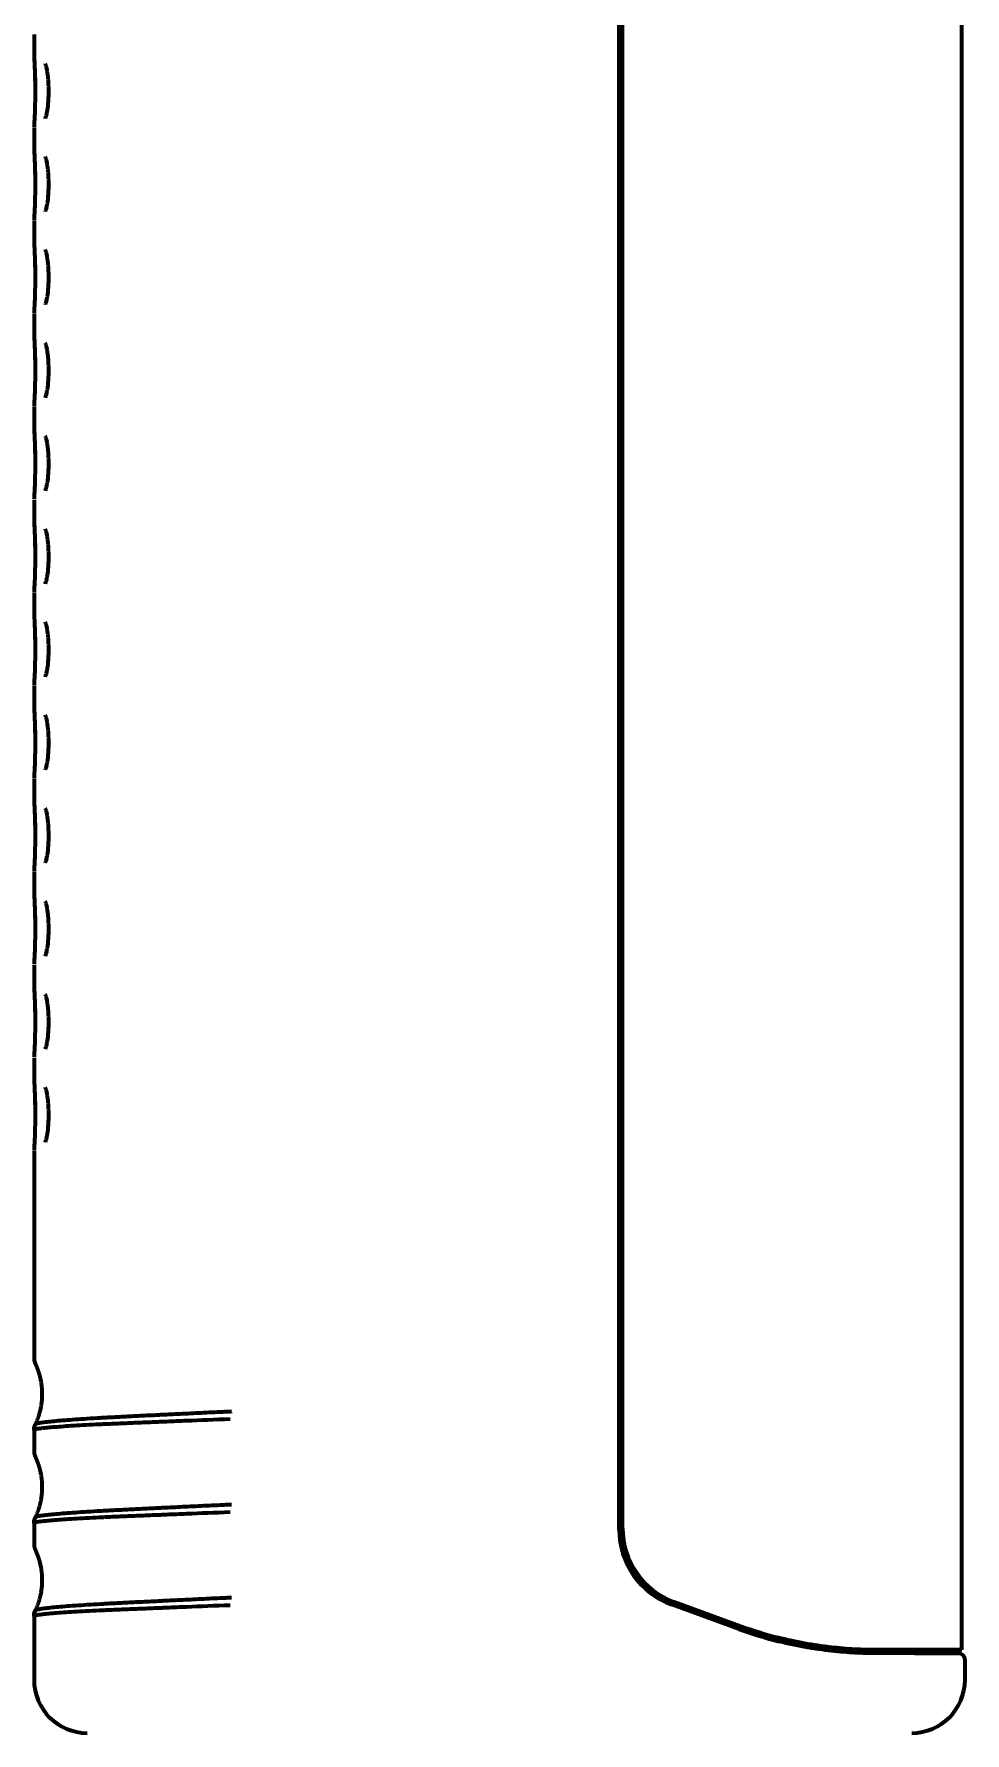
# Model space of a CAD drawing. Header units: inches. Extents: x -2983 to 7024, y 422 to 5529.
# Drawn here: x 5356.7 to 5391.7, y 2959.1 to 3023 of the extents above; entities that cross this region are included whole.
import ezdxf

# ---------------------------------------------------------------- set-up
doc = ezdxf.new("R2010")
doc.units = ezdxf.units.IN

msp = doc.modelspace()

# ---------------------------------------------------------------- linework, layer by layer
at = {"linetype": 'Continuous', "lineweight": 70}
for p, q in [((5378.735, 2966.79), (5378.735, 3141.468)), ((5378.781, 2966.852), (5378.781, 3141.407)), ((5378.86, 2966.852), (5378.86, 3141.407)), ((5391.61, 2962.267), (5391.61, 3025.892)), ((5356.735, 3023.027), (5356.735, 3022.257)), ((5356.737, 3019.575), (5356.735, 3019.555)), ((5356.735, 3019.527), (5356.735, 3018.757)), ((5356.737, 3016.075), (5356.735, 3016.055)), ((5356.735, 3016.027), (5356.735, 3015.257)), ((5356.737, 3012.575), (5356.735, 3012.555)), ((5356.735, 3012.527), (5356.735, 3011.757)), ((5356.737, 3009.075), (5356.735, 3009.055)), ((5356.735, 3009.027), (5356.735, 3008.257)), ((5356.737, 3005.575), (5356.735, 3005.555)), ((5356.735, 3005.527), (5356.735, 3004.757)), ((5356.737, 3002.075), (5356.735, 3002.055)), ((5356.735, 3002.027), (5356.735, 3001.257)), ((5356.736, 3001.225), (5356.746, 3001.053)), ((5356.753, 3000.908), (5356.758, 3000.777)), ((5356.737, 2998.575), (5356.735, 2998.555)), ((5356.735, 2998.527), (5356.735, 2997.757)), ((5356.737, 2995.075), (5356.735, 2995.055)), ((5356.735, 2995.027), (5356.735, 2994.257)), ((5356.737, 2991.575), (5356.735, 2991.555)), ((5356.735, 2991.527), (5356.735, 2990.757)), ((5356.737, 2988.075), (5356.735, 2988.055)), ((5356.735, 2988.027), (5356.735, 2987.257)), ((5356.737, 2984.575), (5356.735, 2984.555)), ((5356.735, 2984.527), (5356.735, 2983.757)), ((5356.736, 2983.725), (5356.746, 2983.553)), ((5356.753, 2983.408), (5356.758, 2983.277)), ((5356.737, 2981.075), (5356.735, 2981.055)), ((5356.735, 2981.027), (5356.735, 2973.248)), ((5356.735, 2970.536), (5356.735, 2969.748)), ((5356.735, 2967.036), (5356.735, 2966.248)), ((5383.249, 2963.047), (5380.709, 2963.971)), ((5380.726, 2964.07), (5383.214, 2963.164)), ((5380.804, 2964.07), (5383.292, 2963.164)), ((5356.735, 2963.536), (5356.735, 2961.142)), ((5388.38, 2962.267), (5387.675, 2962.267)), ((5389.956, 2962.267), (5388.38, 2962.267)), ((5389.834, 2962.142), (5388.38, 2962.142)), ((5389.834, 2962.142), (5391.485, 2962.142)), ((5391.61, 2962.267), (5389.956, 2962.267)), ((5391.735, 2961.142), (5391.735, 2961.892))]:
    msp.add_line(p, q, dxfattribs=at)
for centre, radius, start, end in [((5357.235, 2973.248), 0.5, 180.00062, 191.49609), ((5357.235, 2973.248), 0.5, 191.49609, 204.71261), ((5357.235, 2970.536), 0.5, 155.27804, 168.50231), ((5357.235, 2970.536), 0.5, 168.50231, 180.00768), ((5357.235, 2969.748), 0.5, 180.00062, 191.49609), ((5357.235, 2969.748), 0.5, 191.49609, 204.71261), ((5357.235, 2967.036), 0.5, 168.50231, 180.00768), ((5357.235, 2967.036), 0.5, 155.27804, 168.50231), ((5381.735, 2966.79), 3, 180, 250), ((5357.235, 2966.248), 0.5, 180.00048, 191.49446), ((5357.235, 2966.248), 0.5, 191.49446, 204.7125), ((5357.235, 2963.536), 0.5, 155.27803, 168.50217), ((5357.235, 2963.536), 0.5, 168.50217, 180.00765), ((5390.735, 2962.392), 0.25, 210.00094, 270), ((5391.485, 2961.892), 0.25, 0, 90), ((5358.735, 2961.142), 2, 180, 270), ((5389.735, 2961.142), 2, 270, 0)]:
    msp.add_arc(centre, radius, start, end, dxfattribs=at)
for centre, major_axis, ratio, start_param, end_param in [((5381.732, 2966.852), (0, -2.96), 0.996917, 4.712389, 5.935111), ((5381.81, 2966.852), (0, -2.96), 0.996917, 4.712389, 5.935111), ((5388.302, 2977.232), (0, 14.965), 0.996917, 2.793557, 2.892332), ((5388.38, 2977.232), (0, 14.965), 0.996917, 2.793557, 2.892332), ((5388.38, 2977.142), (-15, 0), 1, 1.22173, 1.326437)]:
    msp.add_ellipse(centre, major_axis=major_axis, ratio=ratio, start_param=start_param, end_param=end_param, dxfattribs=at)
for points, knots in [([(5356.735, 3022.257), (5356.735, 3022.253), (5356.735, 3022.245), (5356.735, 3022.235), (5356.735, 3022.229), (5356.735, 3022.228), (5356.736, 3022.227), (5356.736, 3022.226), (5356.736, 3022.225), (5356.736, 3022.221), (5356.739, 3022.17), (5356.752, 3021.953), (5356.768, 3021.567), (5356.774, 3021.256), (5356.776, 3021.074)], [0, 0, 0, 0, 0.005452, 0.013653, 0.014988, 0.015852, 0.016811, 0.018403, 0.022098, 0.036367, 0.226719, 0.47113, 0.720379, 1, 1, 1, 1]), ([(5356.736, 3022.225), (5356.736, 3022.224), (5356.736, 3022.224), (5356.737, 3022.21), (5356.742, 3022.108), (5356.753, 3021.939), (5356.758, 3021.795), (5356.758, 3021.777)], [0, 0, 0, 0, 0.009366, 0.125992, 0.509133, 0.941775, 1, 1, 1, 1]), ([(5357.155, 3021.919), (5357.157, 3021.916), (5357.163, 3021.899), (5357.189, 3021.814), (5357.215, 3021.705), (5357.226, 3021.611), (5357.229, 3021.59)], [0, 0, 0, 0, 0.178169, 0.4765, 0.887764, 1, 1, 1, 1]), ([(5356.758, 3021.777), (5356.763, 3021.67), (5356.772, 3021.417), (5356.777, 3021.109), (5356.777, 3020.941), (5356.777, 3020.941)], [0, 0, 0, 0, 0.452436, 0.999957, 1, 1, 1, 1]), ([(5356.776, 3021.074), (5356.778, 3020.885), (5356.776, 3020.533), (5356.762, 3020.057), (5356.745, 3019.715), (5356.739, 3019.605), (5356.737, 3019.575)], [0, 0, 0, 0, 0.268394, 0.530216, 0.758686, 1, 1, 1, 1]), ([(5357.276, 3021.01), (5357.277, 3020.994), (5357.285, 3020.833), (5357.27, 3020.532), (5357.241, 3020.239), (5357.22, 3020.133), (5357.216, 3020.115)], [0, 0, 0, 0, 0.051676, 0.507762, 0.911768, 1, 1, 1, 1]), ([(5357.216, 3020.115), (5357.205, 3020.052), (5357.187, 3019.957), (5357.16, 3019.878), (5357.157, 3019.87), (5357.157, 3019.869)], [0, 0, 0, 0, 0.446092, 0.85264, 1, 1, 1, 1]), ([(5356.735, 3018.757), (5356.735, 3018.753), (5356.735, 3018.745), (5356.735, 3018.735), (5356.735, 3018.729), (5356.735, 3018.728), (5356.736, 3018.727), (5356.736, 3018.726), (5356.736, 3018.725), (5356.736, 3018.721), (5356.739, 3018.67), (5356.752, 3018.453), (5356.768, 3018.067), (5356.774, 3017.756), (5356.776, 3017.574)], [0, 0, 0, 0, 0.005452, 0.013653, 0.014988, 0.015852, 0.016811, 0.018403, 0.022098, 0.036366, 0.226711, 0.471122, 0.72037, 1, 1, 1, 1]), ([(5356.736, 3018.725), (5356.736, 3018.724), (5356.736, 3018.724), (5356.737, 3018.71), (5356.742, 3018.608), (5356.753, 3018.439), (5356.758, 3018.295), (5356.758, 3018.277)], [0, 0, 0, 0, 0.009366, 0.125992, 0.509133, 0.941775, 1, 1, 1, 1]), ([(5356.758, 3018.277), (5356.763, 3018.17), (5356.772, 3017.917), (5356.777, 3017.609), (5356.777, 3017.441), (5356.777, 3017.441)], [0, 0, 0, 0, 0.452436, 0.999957, 1, 1, 1, 1]), ([(5357.155, 3018.419), (5357.157, 3018.416), (5357.163, 3018.399), (5357.189, 3018.314), (5357.215, 3018.205), (5357.226, 3018.111), (5357.229, 3018.09)], [0, 0, 0, 0, 0.178169, 0.4765, 0.887764, 1, 1, 1, 1]), ([(5356.776, 3017.574), (5356.778, 3017.385), (5356.776, 3017.033), (5356.762, 3016.557), (5356.745, 3016.215), (5356.739, 3016.105), (5356.737, 3016.075)], [0, 0, 0, 0, 0.268394, 0.530216, 0.758686, 1, 1, 1, 1]), ([(5357.276, 3017.51), (5357.277, 3017.494), (5357.285, 3017.333), (5357.27, 3017.032), (5357.241, 3016.739), (5357.22, 3016.633), (5357.216, 3016.615)], [0, 0, 0, 0, 0.051676, 0.507762, 0.911768, 1, 1, 1, 1]), ([(5357.216, 3016.615), (5357.205, 3016.552), (5357.187, 3016.457), (5357.16, 3016.378), (5357.157, 3016.37), (5357.157, 3016.369)], [0, 0, 0, 0, 0.446092, 0.85264, 1, 1, 1, 1]), ([(5356.735, 3015.257), (5356.735, 3015.253), (5356.735, 3015.245), (5356.735, 3015.235), (5356.735, 3015.229), (5356.735, 3015.228), (5356.736, 3015.227), (5356.736, 3015.226), (5356.736, 3015.225), (5356.736, 3015.221), (5356.739, 3015.17), (5356.752, 3014.953), (5356.768, 3014.567), (5356.774, 3014.256), (5356.776, 3014.074)], [0, 0, 0, 0, 0.005451, 0.013653, 0.014988, 0.015852, 0.016811, 0.018403, 0.022098, 0.036368, 0.226762, 0.47117, 0.720421, 1, 1, 1, 1]), ([(5356.736, 3015.225), (5356.736, 3015.224), (5356.736, 3015.224), (5356.737, 3015.21), (5356.742, 3015.108), (5356.753, 3014.939), (5356.758, 3014.795), (5356.758, 3014.777)], [0, 0, 0, 0, 0.009366, 0.125992, 0.509132, 0.941774, 1, 1, 1, 1]), ([(5357.155, 3014.919), (5357.157, 3014.916), (5357.163, 3014.899), (5357.189, 3014.814), (5357.215, 3014.705), (5357.226, 3014.611), (5357.229, 3014.59)], [0, 0, 0, 0, 0.178169, 0.4765, 0.887764, 1, 1, 1, 1]), ([(5356.758, 3014.777), (5356.763, 3014.67), (5356.772, 3014.417), (5356.777, 3014.109), (5356.777, 3013.941), (5356.777, 3013.941)], [0, 0, 0, 0, 0.452435, 0.999956, 1, 1, 1, 1]), ([(5356.776, 3014.074), (5356.778, 3013.885), (5356.776, 3013.533), (5356.762, 3013.057), (5356.745, 3012.715), (5356.739, 3012.605), (5356.737, 3012.575)], [0, 0, 0, 0, 0.268394, 0.530216, 0.758686, 1, 1, 1, 1]), ([(5357.276, 3014.01), (5357.277, 3013.994), (5357.285, 3013.833), (5357.27, 3013.532), (5357.241, 3013.239), (5357.22, 3013.133), (5357.216, 3013.115)], [0, 0, 0, 0, 0.051676, 0.507762, 0.911768, 1, 1, 1, 1]), ([(5357.216, 3013.115), (5357.205, 3013.052), (5357.187, 3012.957), (5357.16, 3012.878), (5357.157, 3012.87), (5357.157, 3012.869)], [0, 0, 0, 0, 0.446092, 0.85264, 1, 1, 1, 1]), ([(5356.735, 3011.757), (5356.735, 3011.753), (5356.735, 3011.745), (5356.735, 3011.735), (5356.735, 3011.729), (5356.735, 3011.728), (5356.736, 3011.727), (5356.736, 3011.726), (5356.736, 3011.725), (5356.736, 3011.721), (5356.739, 3011.67), (5356.752, 3011.453), (5356.768, 3011.067), (5356.774, 3010.756), (5356.776, 3010.574)], [0, 0, 0, 0, 0.005451, 0.013653, 0.014988, 0.015852, 0.016811, 0.018403, 0.022098, 0.036367, 0.226738, 0.471148, 0.720397, 1, 1, 1, 1]), ([(5356.736, 3011.725), (5356.736, 3011.724), (5356.736, 3011.724), (5356.737, 3011.71), (5356.742, 3011.608), (5356.753, 3011.439), (5356.758, 3011.295), (5356.758, 3011.277)], [0, 0, 0, 0, 0.009366, 0.125991, 0.50913, 0.94177, 1, 1, 1, 1]), ([(5356.758, 3011.277), (5356.763, 3011.17), (5356.772, 3010.917), (5356.777, 3010.609), (5356.777, 3010.441), (5356.777, 3010.441)], [0, 0, 0, 0, 0.452431, 0.999953, 1, 1, 1, 1]), ([(5357.155, 3011.419), (5357.157, 3011.416), (5357.163, 3011.399), (5357.189, 3011.314), (5357.215, 3011.205), (5357.226, 3011.111), (5357.229, 3011.09)], [0, 0, 0, 0, 0.178169, 0.4765, 0.887764, 1, 1, 1, 1]), ([(5356.776, 3010.574), (5356.778, 3010.385), (5356.776, 3010.033), (5356.762, 3009.557), (5356.745, 3009.215), (5356.739, 3009.105), (5356.737, 3009.075)], [0, 0, 0, 0, 0.268394, 0.530216, 0.758686, 1, 1, 1, 1]), ([(5357.276, 3010.51), (5357.277, 3010.494), (5357.285, 3010.333), (5357.27, 3010.032), (5357.241, 3009.739), (5357.22, 3009.633), (5357.216, 3009.615)], [0, 0, 0, 0, 0.051676, 0.507762, 0.911768, 1, 1, 1, 1]), ([(5357.216, 3009.615), (5357.205, 3009.552), (5357.187, 3009.457), (5357.16, 3009.378), (5357.157, 3009.37), (5357.157, 3009.369)], [0, 0, 0, 0, 0.446092, 0.85264, 1, 1, 1, 1]), ([(5356.735, 3008.257), (5356.735, 3008.253), (5356.735, 3008.245), (5356.735, 3008.235), (5356.735, 3008.229), (5356.735, 3008.228), (5356.736, 3008.227), (5356.736, 3008.226), (5356.736, 3008.225), (5356.736, 3008.221), (5356.739, 3008.17), (5356.752, 3007.953), (5356.768, 3007.567), (5356.774, 3007.256), (5356.776, 3007.074)], [0, 0, 0, 0, 0.005452, 0.013653, 0.014988, 0.015852, 0.016811, 0.018403, 0.022098, 0.036367, 0.226726, 0.471136, 0.720386, 1, 1, 1, 1]), ([(5356.736, 3008.225), (5356.736, 3008.224), (5356.736, 3008.224), (5356.737, 3008.21), (5356.742, 3008.108), (5356.753, 3007.939), (5356.758, 3007.795), (5356.758, 3007.777)], [0, 0, 0, 0, 0.009366, 0.125992, 0.509132, 0.941773, 1, 1, 1, 1]), ([(5357.155, 3007.919), (5357.157, 3007.916), (5357.163, 3007.899), (5357.189, 3007.814), (5357.215, 3007.705), (5357.226, 3007.611), (5357.229, 3007.59)], [0, 0, 0, 0, 0.178169, 0.4765, 0.887764, 1, 1, 1, 1]), ([(5356.758, 3007.777), (5356.763, 3007.67), (5356.772, 3007.417), (5356.777, 3007.109), (5356.777, 3006.941), (5356.777, 3006.941)], [0, 0, 0, 0, 0.452434, 0.999955, 1, 1, 1, 1]), ([(5356.776, 3007.074), (5356.778, 3006.885), (5356.776, 3006.533), (5356.762, 3006.057), (5356.745, 3005.715), (5356.739, 3005.605), (5356.737, 3005.575)], [0, 0, 0, 0, 0.268394, 0.530216, 0.758686, 1, 1, 1, 1]), ([(5357.276, 3007.01), (5357.277, 3006.994), (5357.285, 3006.833), (5357.27, 3006.532), (5357.241, 3006.239), (5357.22, 3006.133), (5357.216, 3006.115)], [0, 0, 0, 0, 0.051676, 0.507762, 0.911768, 1, 1, 1, 1]), ([(5357.216, 3006.115), (5357.205, 3006.052), (5357.187, 3005.957), (5357.16, 3005.878), (5357.157, 3005.87), (5357.157, 3005.869)], [0, 0, 0, 0, 0.446092, 0.85264, 1, 1, 1, 1]), ([(5356.735, 3004.757), (5356.735, 3004.753), (5356.735, 3004.745), (5356.735, 3004.735), (5356.735, 3004.729), (5356.735, 3004.728), (5356.736, 3004.727), (5356.736, 3004.726), (5356.736, 3004.725), (5356.736, 3004.721), (5356.739, 3004.67), (5356.752, 3004.453), (5356.768, 3004.067), (5356.774, 3003.756), (5356.776, 3003.574)], [0, 0, 0, 0, 0.005453, 0.013653, 0.014988, 0.015852, 0.016811, 0.018403, 0.022097, 0.036366, 0.226687, 0.471099, 0.720346, 1, 1, 1, 1]), ([(5356.736, 3004.725), (5356.736, 3004.724), (5356.736, 3004.724), (5356.737, 3004.71), (5356.742, 3004.608), (5356.753, 3004.439), (5356.758, 3004.295), (5356.758, 3004.277)], [0, 0, 0, 0, 0.009366, 0.125992, 0.509133, 0.941774, 1, 1, 1, 1]), ([(5356.758, 3004.277), (5356.763, 3004.17), (5356.772, 3003.917), (5356.777, 3003.609), (5356.777, 3003.441), (5356.777, 3003.441)], [0, 0, 0, 0, 0.452435, 0.999956, 1, 1, 1, 1]), ([(5357.155, 3004.419), (5357.157, 3004.416), (5357.163, 3004.399), (5357.189, 3004.314), (5357.215, 3004.205), (5357.226, 3004.111), (5357.229, 3004.09)], [0, 0, 0, 0, 0.178169, 0.4765, 0.887764, 1, 1, 1, 1]), ([(5356.776, 3003.574), (5356.778, 3003.385), (5356.776, 3003.033), (5356.762, 3002.557), (5356.745, 3002.215), (5356.739, 3002.105), (5356.737, 3002.075)], [0, 0, 0, 0, 0.268394, 0.530216, 0.758686, 1, 1, 1, 1]), ([(5357.276, 3003.51), (5357.277, 3003.494), (5357.285, 3003.333), (5357.27, 3003.032), (5357.241, 3002.739), (5357.22, 3002.633), (5357.216, 3002.615)], [0, 0, 0, 0, 0.051676, 0.507762, 0.911768, 1, 1, 1, 1]), ([(5357.216, 3002.615), (5357.205, 3002.552), (5357.187, 3002.457), (5357.16, 3002.378), (5357.157, 3002.37), (5357.157, 3002.369)], [0, 0, 0, 0, 0.446092, 0.85264, 1, 1, 1, 1]), ([(5356.735, 3001.257), (5356.735, 3001.253), (5356.735, 3001.245), (5356.735, 3001.235), (5356.735, 3001.229), (5356.735, 3001.228), (5356.736, 3001.227), (5356.736, 3001.226), (5356.736, 3001.225), (5356.736, 3001.221), (5356.739, 3001.17), (5356.752, 3000.953), (5356.768, 3000.567), (5356.774, 3000.256), (5356.776, 3000.074)], [0, 0, 0, 0, 0.005452, 0.013653, 0.014988, 0.015852, 0.016811, 0.018403, 0.022098, 0.036366, 0.226707, 0.471118, 0.720366, 1, 1, 1, 1]), ([(5357.155, 3000.919), (5357.157, 3000.916), (5357.163, 3000.899), (5357.189, 3000.814), (5357.215, 3000.705), (5357.226, 3000.611), (5357.229, 3000.59)], [0, 0, 0, 0, 0.178169, 0.4765, 0.887764, 1, 1, 1, 1]), ([(5356.758, 3000.777), (5356.763, 3000.67), (5356.772, 3000.417), (5356.777, 3000.109), (5356.777, 2999.941), (5356.777, 2999.941)], [0, 0, 0, 0, 0.452438, 0.999958, 1, 1, 1, 1]), ([(5356.776, 3000.074), (5356.778, 2999.885), (5356.776, 2999.533), (5356.762, 2999.057), (5356.745, 2998.715), (5356.739, 2998.605), (5356.737, 2998.575)], [0, 0, 0, 0, 0.268394, 0.530216, 0.758686, 1, 1, 1, 1]), ([(5357.276, 3000.01), (5357.277, 2999.994), (5357.285, 2999.833), (5357.27, 2999.532), (5357.241, 2999.239), (5357.22, 2999.133), (5357.216, 2999.115)], [0, 0, 0, 0, 0.051676, 0.507762, 0.911768, 1, 1, 1, 1]), ([(5357.216, 2999.115), (5357.205, 2999.052), (5357.187, 2998.957), (5357.16, 2998.878), (5357.157, 2998.87), (5357.157, 2998.869)], [0, 0, 0, 0, 0.446092, 0.85264, 1, 1, 1, 1]), ([(5356.735, 2997.757), (5356.735, 2997.753), (5356.735, 2997.745), (5356.735, 2997.735), (5356.735, 2997.729), (5356.735, 2997.728), (5356.736, 2997.727), (5356.736, 2997.726), (5356.736, 2997.725), (5356.736, 2997.721), (5356.739, 2997.67), (5356.752, 2997.453), (5356.768, 2997.067), (5356.774, 2996.756), (5356.776, 2996.574)], [0, 0, 0, 0, 0.005452, 0.013653, 0.014988, 0.015852, 0.016811, 0.018403, 0.022098, 0.036367, 0.22672, 0.47113, 0.720379, 1, 1, 1, 1]), ([(5356.736, 2997.725), (5356.736, 2997.724), (5356.736, 2997.724), (5356.737, 2997.71), (5356.742, 2997.608), (5356.753, 2997.439), (5356.758, 2997.295), (5356.758, 2997.277)], [0, 0, 0, 0, 0.009366, 0.125992, 0.509133, 0.941774, 1, 1, 1, 1]), ([(5356.758, 2997.277), (5356.763, 2997.17), (5356.772, 2996.917), (5356.777, 2996.609), (5356.777, 2996.441), (5356.777, 2996.441)], [0, 0, 0, 0, 0.452436, 0.999956, 1, 1, 1, 1]), ([(5357.155, 2997.419), (5357.157, 2997.416), (5357.163, 2997.399), (5357.189, 2997.314), (5357.215, 2997.205), (5357.226, 2997.111), (5357.229, 2997.09)], [0, 0, 0, 0, 0.178169, 0.4765, 0.887764, 1, 1, 1, 1]), ([(5356.776, 2996.574), (5356.778, 2996.385), (5356.776, 2996.033), (5356.762, 2995.557), (5356.745, 2995.215), (5356.739, 2995.105), (5356.737, 2995.075)], [0, 0, 0, 0, 0.268394, 0.530216, 0.758686, 1, 1, 1, 1]), ([(5357.276, 2996.51), (5357.277, 2996.494), (5357.285, 2996.333), (5357.27, 2996.032), (5357.241, 2995.739), (5357.22, 2995.633), (5357.216, 2995.615)], [0, 0, 0, 0, 0.051676, 0.507762, 0.911768, 1, 1, 1, 1]), ([(5357.216, 2995.615), (5357.205, 2995.552), (5357.187, 2995.457), (5357.16, 2995.378), (5357.157, 2995.37), (5357.157, 2995.369)], [0, 0, 0, 0, 0.446092, 0.85264, 1, 1, 1, 1]), ([(5356.735, 2994.257), (5356.735, 2994.253), (5356.735, 2994.245), (5356.735, 2994.235), (5356.735, 2994.229), (5356.735, 2994.228), (5356.736, 2994.227), (5356.736, 2994.226), (5356.736, 2994.225), (5356.736, 2994.221), (5356.739, 2994.17), (5356.752, 2993.953), (5356.768, 2993.567), (5356.774, 2993.256), (5356.776, 2993.074)], [0, 0, 0, 0, 0.005451, 0.013653, 0.014988, 0.015852, 0.016811, 0.018403, 0.022098, 0.036368, 0.226762, 0.471171, 0.720422, 1, 1, 1, 1]), ([(5356.736, 2994.225), (5356.736, 2994.224), (5356.736, 2994.224), (5356.737, 2994.21), (5356.742, 2994.108), (5356.753, 2993.939), (5356.758, 2993.795), (5356.758, 2993.777)], [0, 0, 0, 0, 0.009366, 0.125992, 0.509132, 0.941773, 1, 1, 1, 1]), ([(5356.758, 2993.777), (5356.763, 2993.67), (5356.772, 2993.417), (5356.777, 2993.109), (5356.777, 2992.941), (5356.777, 2992.941)], [0, 0, 0, 0, 0.452434, 0.999955, 1, 1, 1, 1]), ([(5357.155, 2993.919), (5357.157, 2993.916), (5357.163, 2993.899), (5357.189, 2993.814), (5357.215, 2993.705), (5357.226, 2993.611), (5357.229, 2993.59)], [0, 0, 0, 0, 0.178169, 0.4765, 0.887764, 1, 1, 1, 1]), ([(5356.776, 2993.074), (5356.778, 2992.885), (5356.776, 2992.533), (5356.762, 2992.057), (5356.745, 2991.715), (5356.739, 2991.605), (5356.737, 2991.575)], [0, 0, 0, 0, 0.268394, 0.530216, 0.758686, 1, 1, 1, 1]), ([(5357.276, 2993.01), (5357.277, 2992.994), (5357.285, 2992.833), (5357.27, 2992.532), (5357.241, 2992.239), (5357.22, 2992.133), (5357.216, 2992.115)], [0, 0, 0, 0, 0.051676, 0.507762, 0.911768, 1, 1, 1, 1]), ([(5357.216, 2992.115), (5357.205, 2992.052), (5357.187, 2991.957), (5357.16, 2991.878), (5357.157, 2991.87), (5357.157, 2991.869)], [0, 0, 0, 0, 0.446092, 0.85264, 1, 1, 1, 1]), ([(5356.735, 2990.757), (5356.735, 2990.753), (5356.735, 2990.745), (5356.735, 2990.735), (5356.735, 2990.729), (5356.735, 2990.728), (5356.736, 2990.727), (5356.736, 2990.726), (5356.736, 2990.725), (5356.736, 2990.721), (5356.739, 2990.67), (5356.752, 2990.453), (5356.768, 2990.067), (5356.774, 2989.756), (5356.776, 2989.574)], [0, 0, 0, 0, 0.005453, 0.013653, 0.014988, 0.015852, 0.016811, 0.018403, 0.022097, 0.036365, 0.226672, 0.471084, 0.720331, 1, 1, 1, 1]), ([(5356.736, 2990.725), (5356.736, 2990.724), (5356.736, 2990.724), (5356.737, 2990.71), (5356.742, 2990.608), (5356.753, 2990.439), (5356.758, 2990.295), (5356.758, 2990.277)], [0, 0, 0, 0, 0.009367, 0.125992, 0.509133, 0.941776, 1, 1, 1, 1]), ([(5356.758, 2990.277), (5356.763, 2990.17), (5356.772, 2989.917), (5356.777, 2989.609), (5356.777, 2989.441), (5356.777, 2989.441)], [0, 0, 0, 0, 0.452437, 0.999957, 1, 1, 1, 1]), ([(5357.155, 2990.419), (5357.157, 2990.416), (5357.163, 2990.399), (5357.189, 2990.314), (5357.215, 2990.205), (5357.226, 2990.111), (5357.229, 2990.09)], [0, 0, 0, 0, 0.178169, 0.4765, 0.887764, 1, 1, 1, 1]), ([(5356.776, 2989.574), (5356.778, 2989.385), (5356.776, 2989.033), (5356.762, 2988.557), (5356.745, 2988.215), (5356.739, 2988.105), (5356.737, 2988.075)], [0, 0, 0, 0, 0.268394, 0.530216, 0.758686, 1, 1, 1, 1]), ([(5357.276, 2989.51), (5357.277, 2989.494), (5357.285, 2989.333), (5357.27, 2989.032), (5357.241, 2988.739), (5357.22, 2988.633), (5357.216, 2988.615)], [0, 0, 0, 0, 0.051676, 0.507762, 0.911768, 1, 1, 1, 1]), ([(5357.216, 2988.615), (5357.205, 2988.552), (5357.187, 2988.457), (5357.16, 2988.378), (5357.157, 2988.37), (5357.157, 2988.369)], [0, 0, 0, 0, 0.446092, 0.85264, 1, 1, 1, 1]), ([(5356.735, 2987.257), (5356.735, 2987.253), (5356.735, 2987.245), (5356.735, 2987.235), (5356.735, 2987.229), (5356.735, 2987.228), (5356.736, 2987.227), (5356.736, 2987.226), (5356.736, 2987.225), (5356.736, 2987.221), (5356.739, 2987.17), (5356.752, 2986.953), (5356.768, 2986.567), (5356.774, 2986.256), (5356.776, 2986.074)], [0, 0, 0, 0, 0.005451, 0.013653, 0.014988, 0.015852, 0.016811, 0.018403, 0.022098, 0.036368, 0.226747, 0.471157, 0.720407, 1, 1, 1, 1]), ([(5356.736, 2987.225), (5356.736, 2987.224), (5356.736, 2987.224), (5356.737, 2987.21), (5356.742, 2987.108), (5356.753, 2986.939), (5356.758, 2986.795), (5356.758, 2986.777)], [0, 0, 0, 0, 0.009366, 0.125992, 0.509132, 0.941774, 1, 1, 1, 1]), ([(5356.758, 2986.777), (5356.763, 2986.67), (5356.772, 2986.417), (5356.777, 2986.109), (5356.777, 2985.941), (5356.777, 2985.941)], [0, 0, 0, 0, 0.452435, 0.999956, 1, 1, 1, 1]), ([(5357.155, 2986.919), (5357.157, 2986.916), (5357.163, 2986.899), (5357.189, 2986.814), (5357.215, 2986.705), (5357.226, 2986.611), (5357.229, 2986.59)], [0, 0, 0, 0, 0.178169, 0.4765, 0.887764, 1, 1, 1, 1]), ([(5356.776, 2986.074), (5356.778, 2985.885), (5356.776, 2985.533), (5356.762, 2985.057), (5356.745, 2984.715), (5356.739, 2984.605), (5356.737, 2984.575)], [0, 0, 0, 0, 0.268394, 0.530216, 0.758686, 1, 1, 1, 1]), ([(5357.276, 2986.01), (5357.277, 2985.994), (5357.285, 2985.833), (5357.27, 2985.532), (5357.241, 2985.239), (5357.22, 2985.133), (5357.216, 2985.115)], [0, 0, 0, 0, 0.051676, 0.507762, 0.911768, 1, 1, 1, 1]), ([(5357.216, 2985.115), (5357.205, 2985.052), (5357.187, 2984.957), (5357.16, 2984.878), (5357.157, 2984.87), (5357.157, 2984.869)], [0, 0, 0, 0, 0.446092, 0.85264, 1, 1, 1, 1]), ([(5356.735, 2983.757), (5356.735, 2983.753), (5356.735, 2983.745), (5356.735, 2983.735), (5356.735, 2983.729), (5356.735, 2983.728), (5356.736, 2983.727), (5356.736, 2983.726), (5356.736, 2983.725), (5356.736, 2983.721), (5356.739, 2983.67), (5356.752, 2983.453), (5356.768, 2983.067), (5356.774, 2982.756), (5356.776, 2982.574)], [0, 0, 0, 0, 0.005451, 0.013653, 0.014988, 0.015852, 0.016811, 0.018403, 0.022098, 0.036368, 0.226749, 0.471158, 0.720409, 1, 1, 1, 1]), ([(5356.758, 2983.277), (5356.763, 2983.17), (5356.772, 2982.917), (5356.777, 2982.609), (5356.777, 2982.441), (5356.777, 2982.441)], [0, 0, 0, 0, 0.452434, 0.999955, 1, 1, 1, 1]), ([(5357.155, 2983.419), (5357.157, 2983.416), (5357.163, 2983.399), (5357.189, 2983.314), (5357.215, 2983.205), (5357.226, 2983.111), (5357.229, 2983.09)], [0, 0, 0, 0, 0.178169, 0.4765, 0.887764, 1, 1, 1, 1]), ([(5356.776, 2982.574), (5356.778, 2982.385), (5356.776, 2982.033), (5356.762, 2981.557), (5356.745, 2981.215), (5356.739, 2981.105), (5356.737, 2981.075)], [0, 0, 0, 0, 0.268394, 0.530216, 0.758686, 1, 1, 1, 1]), ([(5357.276, 2982.51), (5357.277, 2982.494), (5357.285, 2982.333), (5357.27, 2982.032), (5357.241, 2981.739), (5357.22, 2981.633), (5357.216, 2981.615)], [0, 0, 0, 0, 0.051676, 0.507762, 0.911768, 1, 1, 1, 1]), ([(5357.216, 2981.615), (5357.205, 2981.552), (5357.187, 2981.457), (5357.16, 2981.378), (5357.157, 2981.37), (5357.157, 2981.369)], [0, 0, 0, 0, 0.446092, 0.85264, 1, 1, 1, 1]), ([(5356.735, 2973.248), (5356.735, 2973.212), (5356.739, 2973.176), (5356.754, 2973.106), (5356.766, 2973.071), (5356.781, 2973.039)], [0, 0, 0, 0, 0.5, 0.5, 1, 1, 1, 1]), ([(5356.735, 2973.248), (5356.735, 2973.212), (5356.739, 2973.176), (5356.754, 2973.106), (5356.765, 2973.072), (5356.78, 2973.039)], [0, 0, 0, 0, 0.5, 0.5, 1, 1, 1, 1]), ([(5356.78, 2973.039), (5356.784, 2973.031), (5356.791, 2973.016), (5356.801, 2972.993), (5356.811, 2972.971), (5356.82, 2972.949), (5356.829, 2972.926), (5356.838, 2972.905), (5356.846, 2972.883), (5356.855, 2972.862), (5356.862, 2972.841), (5356.87, 2972.82), (5356.877, 2972.8), (5356.884, 2972.78), (5356.891, 2972.76), (5356.898, 2972.74), (5356.904, 2972.721), (5356.91, 2972.702), (5356.916, 2972.683), (5356.921, 2972.665), (5356.926, 2972.647), (5356.931, 2972.629), (5356.936, 2972.612), (5356.941, 2972.595), (5356.945, 2972.578), (5356.95, 2972.562), (5356.954, 2972.545), (5356.958, 2972.53), (5356.961, 2972.514), (5356.965, 2972.499), (5356.968, 2972.484), (5356.971, 2972.47), (5356.974, 2972.456), (5356.977, 2972.442), (5356.984, 2972.409), (5356.994, 2972.357), (5357.004, 2972.298), (5357.01, 2972.251), (5357.015, 2972.217), (5357.019, 2972.183), (5357.022, 2972.148), (5357.026, 2972.111), (5357.028, 2972.074), (5357.031, 2972.037), (5357.032, 2972.001), (5357.034, 2971.964), (5357.034, 2971.928), (5357.035, 2971.905), (5357.035, 2971.893)], [0, 0, 0, 0, 0.021445, 0.042584, 0.063416, 0.083942, 0.10416, 0.124071, 0.143675, 0.16297, 0.181957, 0.200636, 0.219006, 0.237068, 0.25482, 0.272263, 0.289397, 0.306221, 0.322736, 0.338941, 0.354836, 0.370421, 0.385696, 0.400662, 0.415317, 0.429662, 0.443696, 0.457421, 0.470835, 0.48394, 0.496734, 0.509218, 0.521392, 0.533257, 0.544811, 0.607442, 0.66674, 0.696456, 0.725603, 0.754432, 0.783094, 0.814862, 0.846359, 0.877592, 0.908566, 0.939287, 0.969763, 1, 1, 1, 1]), ([(5357.035, 2971.887), (5357.035, 2971.88), (5357.035, 2971.867), (5357.034, 2971.846), (5357.034, 2971.826), (5357.033, 2971.805), (5357.032, 2971.784), (5357.031, 2971.763), (5357.03, 2971.742), (5357.029, 2971.721), (5357.028, 2971.7), (5357.026, 2971.679), (5357.024, 2971.657), (5357.022, 2971.631), (5357.019, 2971.602), (5357.015, 2971.568), (5357.01, 2971.534), (5357.004, 2971.488), (5356.994, 2971.428), (5356.983, 2971.37), (5356.974, 2971.325), (5356.966, 2971.292), (5356.959, 2971.259), (5356.95, 2971.223), (5356.94, 2971.186), (5356.93, 2971.148), (5356.918, 2971.108), (5356.905, 2971.067), (5356.891, 2971.025), (5356.876, 2970.981), (5356.86, 2970.936), (5356.842, 2970.89), (5356.823, 2970.843), (5356.803, 2970.794), (5356.788, 2970.762), (5356.78, 2970.745)], [0, 0, 0, 0, 0.017386, 0.034852, 0.0524, 0.070031, 0.087746, 0.105549, 0.123439, 0.141419, 0.15949, 0.177654, 0.195912, 0.214265, 0.242769, 0.271554, 0.300588, 0.330459, 0.389653, 0.453048, 0.479696, 0.507747, 0.537203, 0.568063, 0.600328, 0.633996, 0.669068, 0.705543, 0.743419, 0.782695, 0.82337, 0.86544, 0.908904, 0.953758, 1, 1, 1, 1]), ([(5364.107, 2970.944), (5363.534, 2970.923), (5362.99, 2970.902), (5362.216, 2970.871), (5361.964, 2970.861), (5361.659, 2970.849), (5361.599, 2970.846), (5361.479, 2970.841), (5361.3, 2970.834), (5361.126, 2970.827), (5360.785, 2970.813), (5360.346, 2970.795), (5359.941, 2970.779), (5359.649, 2970.766), (5359.506, 2970.76), (5359.368, 2970.754), (5359.277, 2970.75), (5359.232, 2970.748), (5359.011, 2970.737), (5358.843, 2970.729), (5358.527, 2970.713), (5358.23, 2970.696), (5357.841, 2970.67), (5357.509, 2970.645), (5357.325, 2970.629), (5357.201, 2970.617), (5357.143, 2970.612), (5357.091, 2970.606), (5357.057, 2970.602), (5357.04, 2970.601), (5356.962, 2970.591), (5356.857, 2970.577), (5356.792, 2970.564), (5356.759, 2970.554), (5356.751, 2970.55), (5356.739, 2970.543), (5356.736, 2970.54), (5356.735, 2970.536)], [0, 0, 0, 0, 0.125, 0.125, 0.1875, 0.1875, 0.203125, 0.203125, 0.21875, 0.25, 0.25, 0.3125, 0.375, 0.375, 0.40625, 0.421875, 0.421875, 0.4375, 0.4375, 0.5, 0.5, 0.5625, 0.625, 0.6875, 0.75, 0.75, 0.78125, 0.796875, 0.796875, 0.8125, 0.8125, 0.875, 0.9375, 0.9375, 0.96875, 0.96875, 1, 1, 1, 1]), ([(5356.735, 2970.536), (5356.735, 2970.572), (5356.739, 2970.608), (5356.754, 2970.678), (5356.765, 2970.712), (5356.78, 2970.745)], [0, 0, 0, 0, 0.5, 0.5, 1, 1, 1, 1]), ([(5364.156, 2971.229), (5364.147, 2971.229), (5364.138, 2971.228), (5364.12, 2971.228), (5364.093, 2971.226), (5364.031, 2971.223), (5363.907, 2971.218), (5363.661, 2971.206), (5363.454, 2971.197), (5363.046, 2971.178), (5362.516, 2971.152), (5362.014, 2971.128), (5361.709, 2971.113), (5361.648, 2971.11), (5361.528, 2971.105), (5361.35, 2971.096), (5361.176, 2971.087), (5360.835, 2971.071), (5360.396, 2971.049), (5359.99, 2971.028), (5359.699, 2971.013), (5359.556, 2971.006), (5359.418, 2970.998), (5359.327, 2970.993), (5359.282, 2970.991), (5359.06, 2970.978), (5358.893, 2970.969), (5358.577, 2970.949), (5358.28, 2970.929), (5357.891, 2970.9), (5357.558, 2970.871), (5357.374, 2970.853), (5357.25, 2970.839), (5357.192, 2970.833), (5357.139, 2970.826), (5357.105, 2970.822), (5357.089, 2970.82), (5357.01, 2970.809), (5356.904, 2970.793), (5356.839, 2970.777), (5356.806, 2970.765), (5356.797, 2970.761), (5356.785, 2970.753), (5356.781, 2970.749), (5356.78, 2970.745)], [0, 0, 0, 0, 0.001953, 0.001953, 0.003906, 0.007813, 0.015625, 0.03125, 0.0625, 0.0625, 0.125, 0.1875, 0.1875, 0.203125, 0.203125, 0.21875, 0.25, 0.25, 0.3125, 0.375, 0.375, 0.40625, 0.421875, 0.421875, 0.4375, 0.4375, 0.5, 0.5, 0.5625, 0.625, 0.6875, 0.75, 0.75, 0.78125, 0.796875, 0.796875, 0.8125, 0.8125, 0.875, 0.9375, 0.9375, 0.96875, 0.96875, 1, 1, 1, 1]), ([(5356.735, 2969.748), (5356.735, 2969.712), (5356.739, 2969.676), (5356.754, 2969.606), (5356.766, 2969.571), (5356.781, 2969.539)], [0, 0, 0, 0, 0.5, 0.5, 1, 1, 1, 1]), ([(5356.735, 2969.748), (5356.735, 2969.712), (5356.739, 2969.676), (5356.754, 2969.606), (5356.765, 2969.572), (5356.78, 2969.539)], [0, 0, 0, 0, 0.5, 0.5, 1, 1, 1, 1]), ([(5356.78, 2969.539), (5356.784, 2969.531), (5356.791, 2969.516), (5356.801, 2969.493), (5356.811, 2969.471), (5356.82, 2969.449), (5356.829, 2969.426), (5356.838, 2969.405), (5356.846, 2969.383), (5356.855, 2969.362), (5356.862, 2969.341), (5356.87, 2969.32), (5356.877, 2969.3), (5356.884, 2969.28), (5356.891, 2969.26), (5356.898, 2969.24), (5356.904, 2969.221), (5356.91, 2969.202), (5356.916, 2969.183), (5356.921, 2969.165), (5356.926, 2969.147), (5356.931, 2969.129), (5356.936, 2969.112), (5356.941, 2969.095), (5356.945, 2969.078), (5356.95, 2969.062), (5356.954, 2969.045), (5356.958, 2969.03), (5356.961, 2969.014), (5356.965, 2968.999), (5356.968, 2968.984), (5356.971, 2968.97), (5356.974, 2968.956), (5356.977, 2968.942), (5356.984, 2968.909), (5356.994, 2968.857), (5357.004, 2968.798), (5357.01, 2968.751), (5357.015, 2968.717), (5357.019, 2968.683), (5357.022, 2968.648), (5357.026, 2968.611), (5357.028, 2968.574), (5357.031, 2968.537), (5357.032, 2968.501), (5357.034, 2968.464), (5357.034, 2968.428), (5357.035, 2968.405), (5357.035, 2968.393)], [0, 0, 0, 0, 0.021445, 0.042584, 0.063416, 0.083942, 0.10416, 0.124071, 0.143675, 0.16297, 0.181957, 0.200636, 0.219006, 0.237068, 0.25482, 0.272263, 0.289397, 0.306221, 0.322736, 0.338941, 0.354836, 0.370421, 0.385696, 0.400662, 0.415317, 0.429662, 0.443696, 0.457421, 0.470835, 0.48394, 0.496734, 0.509218, 0.521392, 0.533257, 0.544811, 0.607442, 0.66674, 0.696456, 0.725603, 0.754432, 0.783094, 0.814862, 0.846359, 0.877592, 0.908566, 0.939287, 0.969763, 1, 1, 1, 1]), ([(5357.035, 2968.387), (5357.035, 2968.38), (5357.035, 2968.367), (5357.034, 2968.346), (5357.034, 2968.326), (5357.033, 2968.305), (5357.032, 2968.284), (5357.031, 2968.263), (5357.03, 2968.242), (5357.029, 2968.221), (5357.028, 2968.2), (5357.026, 2968.179), (5357.024, 2968.157), (5357.022, 2968.131), (5357.019, 2968.102), (5357.015, 2968.068), (5357.01, 2968.034), (5357.004, 2967.988), (5356.994, 2967.928), (5356.983, 2967.87), (5356.974, 2967.825), (5356.966, 2967.792), (5356.959, 2967.759), (5356.95, 2967.723), (5356.94, 2967.686), (5356.93, 2967.648), (5356.918, 2967.608), (5356.905, 2967.567), (5356.891, 2967.525), (5356.876, 2967.481), (5356.86, 2967.436), (5356.842, 2967.39), (5356.823, 2967.343), (5356.803, 2967.294), (5356.788, 2967.262), (5356.78, 2967.245)], [0, 0, 0, 0, 0.017386, 0.034852, 0.0524, 0.070031, 0.087746, 0.105549, 0.123439, 0.141419, 0.15949, 0.177654, 0.195912, 0.214265, 0.242769, 0.271554, 0.300588, 0.330459, 0.389653, 0.453048, 0.479696, 0.507747, 0.537203, 0.568063, 0.600328, 0.633996, 0.669068, 0.705543, 0.743419, 0.782695, 0.82337, 0.86544, 0.908904, 0.953758, 1, 1, 1, 1]), ([(5364.156, 2967.729), (5364.147, 2967.729), (5364.138, 2967.728), (5364.12, 2967.728), (5364.093, 2967.726), (5364.031, 2967.723), (5363.907, 2967.718), (5363.661, 2967.706), (5363.454, 2967.697), (5363.046, 2967.678), (5362.516, 2967.652), (5362.014, 2967.628), (5361.709, 2967.613), (5361.648, 2967.61), (5361.528, 2967.605), (5361.35, 2967.596), (5361.176, 2967.587), (5360.835, 2967.571), (5360.396, 2967.549), (5359.99, 2967.528), (5359.699, 2967.513), (5359.556, 2967.506), (5359.418, 2967.498), (5359.327, 2967.493), (5359.282, 2967.491), (5359.06, 2967.478), (5358.893, 2967.469), (5358.577, 2967.449), (5358.28, 2967.429), (5357.891, 2967.4), (5357.558, 2967.371), (5357.374, 2967.353), (5357.25, 2967.339), (5357.192, 2967.333), (5357.139, 2967.326), (5357.105, 2967.322), (5357.089, 2967.32), (5357.01, 2967.309), (5356.904, 2967.293), (5356.839, 2967.277), (5356.806, 2967.265), (5356.797, 2967.261), (5356.785, 2967.253), (5356.781, 2967.249), (5356.78, 2967.245)], [0, 0, 0, 0, 0.001953, 0.001953, 0.003906, 0.007813, 0.015625, 0.03125, 0.0625, 0.0625, 0.125, 0.1875, 0.1875, 0.203125, 0.203125, 0.21875, 0.25, 0.25, 0.3125, 0.375, 0.375, 0.40625, 0.421875, 0.421875, 0.4375, 0.4375, 0.5, 0.5, 0.5625, 0.625, 0.6875, 0.75, 0.75, 0.78125, 0.796875, 0.796875, 0.8125, 0.8125, 0.875, 0.9375, 0.9375, 0.96875, 0.96875, 1, 1, 1, 1]), ([(5364.107, 2967.444), (5363.534, 2967.423), (5362.99, 2967.402), (5362.216, 2967.371), (5361.964, 2967.361), (5361.659, 2967.349), (5361.599, 2967.346), (5361.479, 2967.341), (5361.3, 2967.334), (5361.126, 2967.327), (5360.785, 2967.313), (5360.346, 2967.295), (5359.941, 2967.279), (5359.649, 2967.266), (5359.506, 2967.26), (5359.368, 2967.254), (5359.277, 2967.25), (5359.232, 2967.248), (5359.011, 2967.237), (5358.843, 2967.229), (5358.527, 2967.213), (5358.23, 2967.196), (5357.841, 2967.17), (5357.509, 2967.145), (5357.325, 2967.129), (5357.201, 2967.117), (5357.143, 2967.112), (5357.091, 2967.106), (5357.057, 2967.102), (5357.04, 2967.101), (5356.962, 2967.091), (5356.857, 2967.077), (5356.792, 2967.064), (5356.759, 2967.054), (5356.751, 2967.05), (5356.739, 2967.043), (5356.736, 2967.04), (5356.735, 2967.036)], [0, 0, 0, 0, 0.125, 0.125, 0.1875, 0.1875, 0.203125, 0.203125, 0.21875, 0.25, 0.25, 0.3125, 0.375, 0.375, 0.40625, 0.421875, 0.421875, 0.4375, 0.4375, 0.5, 0.5, 0.5625, 0.625, 0.6875, 0.75, 0.75, 0.78125, 0.796875, 0.796875, 0.8125, 0.8125, 0.875, 0.9375, 0.9375, 0.96875, 0.96875, 1, 1, 1, 1]), ([(5356.735, 2967.036), (5356.735, 2967.072), (5356.739, 2967.108), (5356.754, 2967.178), (5356.765, 2967.212), (5356.78, 2967.245)], [0, 0, 0, 0, 0.5, 0.5, 1, 1, 1, 1]), ([(5356.735, 2966.248), (5356.735, 2966.212), (5356.739, 2966.176), (5356.754, 2966.106), (5356.766, 2966.071), (5356.781, 2966.039)], [0, 0, 0, 0, 0.5, 0.5, 1, 1, 1, 1]), ([(5356.735, 2966.248), (5356.735, 2966.212), (5356.739, 2966.176), (5356.754, 2966.106), (5356.765, 2966.072), (5356.78, 2966.039)], [0, 0, 0, 0, 0.5, 0.5, 1, 1, 1, 1]), ([(5356.78, 2966.039), (5356.784, 2966.031), (5356.791, 2966.016), (5356.801, 2965.993), (5356.811, 2965.971), (5356.82, 2965.949), (5356.829, 2965.926), (5356.838, 2965.905), (5356.846, 2965.883), (5356.855, 2965.862), (5356.862, 2965.841), (5356.87, 2965.82), (5356.877, 2965.8), (5356.884, 2965.78), (5356.891, 2965.76), (5356.898, 2965.74), (5356.904, 2965.721), (5356.91, 2965.702), (5356.916, 2965.683), (5356.921, 2965.665), (5356.926, 2965.647), (5356.931, 2965.629), (5356.936, 2965.612), (5356.941, 2965.595), (5356.945, 2965.578), (5356.95, 2965.562), (5356.954, 2965.545), (5356.958, 2965.53), (5356.961, 2965.514), (5356.965, 2965.499), (5356.968, 2965.484), (5356.971, 2965.47), (5356.974, 2965.456), (5356.977, 2965.442), (5356.984, 2965.409), (5356.994, 2965.357), (5357.004, 2965.298), (5357.01, 2965.251), (5357.015, 2965.217), (5357.019, 2965.183), (5357.022, 2965.148), (5357.026, 2965.111), (5357.028, 2965.074), (5357.031, 2965.037), (5357.032, 2965.001), (5357.034, 2964.964), (5357.034, 2964.928), (5357.035, 2964.905), (5357.035, 2964.893)], [0, 0, 0, 0, 0.021445, 0.042584, 0.063416, 0.083942, 0.10416, 0.124071, 0.143675, 0.16297, 0.181957, 0.200636, 0.219006, 0.237068, 0.25482, 0.272263, 0.289397, 0.306221, 0.322736, 0.338941, 0.354836, 0.370421, 0.385696, 0.400662, 0.415317, 0.429662, 0.443696, 0.457421, 0.470835, 0.48394, 0.496734, 0.509218, 0.521392, 0.533257, 0.544811, 0.607442, 0.66674, 0.696456, 0.725603, 0.754432, 0.783094, 0.814862, 0.846359, 0.877592, 0.908566, 0.939287, 0.969763, 1, 1, 1, 1]), ([(5357.035, 2964.887), (5357.035, 2964.88), (5357.035, 2964.867), (5357.034, 2964.846), (5357.034, 2964.826), (5357.033, 2964.805), (5357.032, 2964.784), (5357.031, 2964.763), (5357.03, 2964.742), (5357.029, 2964.721), (5357.028, 2964.7), (5357.026, 2964.679), (5357.024, 2964.657), (5357.022, 2964.631), (5357.019, 2964.602), (5357.015, 2964.568), (5357.01, 2964.534), (5357.004, 2964.488), (5356.994, 2964.428), (5356.983, 2964.37), (5356.974, 2964.325), (5356.966, 2964.292), (5356.959, 2964.259), (5356.95, 2964.223), (5356.94, 2964.186), (5356.93, 2964.148), (5356.918, 2964.108), (5356.905, 2964.067), (5356.891, 2964.025), (5356.876, 2963.981), (5356.86, 2963.936), (5356.842, 2963.89), (5356.823, 2963.843), (5356.803, 2963.794), (5356.788, 2963.762), (5356.78, 2963.745)], [0, 0, 0, 0, 0.017386, 0.034852, 0.0524, 0.070031, 0.087746, 0.105549, 0.123439, 0.141419, 0.15949, 0.177654, 0.195912, 0.214265, 0.242769, 0.271554, 0.300588, 0.330459, 0.389653, 0.453048, 0.479696, 0.507747, 0.537203, 0.568063, 0.600328, 0.633996, 0.669068, 0.705543, 0.743419, 0.782695, 0.82337, 0.86544, 0.908904, 0.953758, 1, 1, 1, 1]), ([(5364.107, 2963.944), (5363.534, 2963.923), (5362.99, 2963.902), (5362.216, 2963.871), (5361.964, 2963.861), (5361.659, 2963.849), (5361.599, 2963.846), (5361.479, 2963.841), (5361.3, 2963.834), (5361.126, 2963.827), (5360.785, 2963.813), (5360.346, 2963.795), (5359.941, 2963.779), (5359.649, 2963.766), (5359.506, 2963.76), (5359.368, 2963.754), (5359.277, 2963.75), (5359.232, 2963.748), (5359.011, 2963.737), (5358.843, 2963.729), (5358.527, 2963.713), (5358.23, 2963.696), (5357.841, 2963.67), (5357.509, 2963.645), (5357.325, 2963.629), (5357.201, 2963.617), (5357.143, 2963.612), (5357.091, 2963.606), (5357.057, 2963.602), (5357.04, 2963.601), (5356.962, 2963.591), (5356.857, 2963.577), (5356.792, 2963.564), (5356.759, 2963.554), (5356.751, 2963.55), (5356.739, 2963.543), (5356.736, 2963.54), (5356.735, 2963.536)], [0, 0, 0, 0, 0.125, 0.125, 0.1875, 0.1875, 0.203125, 0.203125, 0.21875, 0.25, 0.25, 0.3125, 0.375, 0.375, 0.40625, 0.421875, 0.421875, 0.4375, 0.4375, 0.5, 0.5, 0.5625, 0.625, 0.6875, 0.75, 0.75, 0.78125, 0.796875, 0.796875, 0.8125, 0.8125, 0.875, 0.9375, 0.9375, 0.96875, 0.96875, 1, 1, 1, 1]), ([(5356.735, 2963.536), (5356.735, 2963.572), (5356.739, 2963.608), (5356.754, 2963.678), (5356.765, 2963.712), (5356.78, 2963.745)], [0, 0, 0, 0, 0.5, 0.5, 1, 1, 1, 1]), ([(5364.156, 2964.229), (5364.147, 2964.229), (5364.138, 2964.228), (5364.12, 2964.228), (5364.093, 2964.226), (5364.031, 2964.223), (5363.907, 2964.218), (5363.661, 2964.206), (5363.454, 2964.197), (5363.046, 2964.178), (5362.516, 2964.152), (5362.014, 2964.128), (5361.709, 2964.113), (5361.648, 2964.11), (5361.528, 2964.105), (5361.35, 2964.096), (5361.176, 2964.087), (5360.835, 2964.071), (5360.396, 2964.049), (5359.99, 2964.028), (5359.699, 2964.013), (5359.556, 2964.006), (5359.418, 2963.998), (5359.327, 2963.993), (5359.282, 2963.991), (5359.06, 2963.978), (5358.893, 2963.969), (5358.577, 2963.949), (5358.28, 2963.929), (5357.891, 2963.9), (5357.558, 2963.871), (5357.374, 2963.853), (5357.25, 2963.839), (5357.192, 2963.833), (5357.139, 2963.826), (5357.105, 2963.822), (5357.089, 2963.82), (5357.01, 2963.809), (5356.904, 2963.793), (5356.839, 2963.777), (5356.806, 2963.765), (5356.797, 2963.761), (5356.785, 2963.753), (5356.781, 2963.749), (5356.78, 2963.745)], [0, 0, 0, 0, 0.001953, 0.001953, 0.003906, 0.007812, 0.015625, 0.03125, 0.0625, 0.0625, 0.125, 0.1875, 0.1875, 0.203125, 0.203125, 0.21875, 0.25, 0.25, 0.3125, 0.375, 0.375, 0.40625, 0.421875, 0.421875, 0.4375, 0.4375, 0.5, 0.5, 0.5625, 0.625, 0.6875, 0.75, 0.75, 0.78125, 0.796875, 0.796875, 0.8125, 0.8125, 0.875, 0.9375, 0.9375, 0.96875, 0.96875, 1, 1, 1, 1]), ([(5387.675, 2962.267), (5387.571, 2962.267), (5387.464, 2962.269), (5387.241, 2962.276), (5387.127, 2962.281), (5386.89, 2962.296), (5386.768, 2962.306), (5386.58, 2962.325), (5386.516, 2962.333), (5386.419, 2962.344), (5386.386, 2962.348), (5386.321, 2962.357), (5386.157, 2962.379), (5385.992, 2962.405), (5385.724, 2962.453), (5385.588, 2962.48), (5385.315, 2962.541), (5385.177, 2962.574), (5384.969, 2962.629), (5384.899, 2962.648), (5384.76, 2962.688), (5384.69, 2962.708), (5384.621, 2962.729)], [0, 0, 0, 0, 0.125, 0.125, 0.25, 0.25, 0.375, 0.375, 0.4375, 0.4375, 0.46875, 0.46875, 0.5, 0.625, 0.625, 0.75, 0.75, 0.875, 0.875, 0.9375, 0.9375, 1, 1, 1, 1]), ([(5388.38, 2962.267), (5388.255, 2962.267), (5388.126, 2962.269), (5387.859, 2962.276), (5387.722, 2962.281), (5387.437, 2962.296), (5387.291, 2962.306), (5387.065, 2962.325), (5386.988, 2962.332), (5386.872, 2962.344), (5386.833, 2962.348), (5386.754, 2962.356), (5386.715, 2962.36), (5386.517, 2962.383), (5386.358, 2962.404), (5386.034, 2962.452), (5385.871, 2962.479), (5385.541, 2962.539), (5385.375, 2962.573), (5385.164, 2962.619), (5385.122, 2962.628), (5385.038, 2962.647), (5384.995, 2962.657), (5384.868, 2962.687), (5384.784, 2962.708), (5384.7, 2962.729)], [0, 0, 0, 0, 0.125, 0.125, 0.25, 0.25, 0.375, 0.375, 0.4375, 0.4375, 0.46875, 0.46875, 0.5, 0.5, 0.625, 0.625, 0.75, 0.75, 0.875, 0.875, 0.90625, 0.90625, 0.9375, 0.9375, 1, 1, 1, 1]), ([(5388.38, 2962.142), (5388.26, 2962.142), (5388.135, 2962.143), (5387.877, 2962.15), (5387.743, 2962.155), (5387.466, 2962.169), (5387.322, 2962.179), (5387.101, 2962.196), (5387.025, 2962.203), (5386.911, 2962.214), (5386.872, 2962.218), (5386.795, 2962.226), (5386.757, 2962.23), (5386.562, 2962.252), (5386.403, 2962.272), (5386.162, 2962.307), (5386.08, 2962.319), (5385.958, 2962.339), (5385.916, 2962.346), (5385.834, 2962.36), (5385.793, 2962.367), (5385.586, 2962.403), (5385.254, 2962.468), (5384.919, 2962.546), (5384.751, 2962.588)], [0, 0, 0, 0, 0.125, 0.125, 0.25, 0.25, 0.375, 0.375, 0.4375, 0.4375, 0.46875, 0.46875, 0.5, 0.5, 0.625, 0.625, 0.6875, 0.6875, 0.71875, 0.71875, 0.75, 0.75, 0.875, 1, 1, 1, 1])]:
    msp.add_open_spline(points, degree=3, knots=knots, dxfattribs=at)
for points, degree in [([(5357.229, 3021.59), (5357.27, 3021.345), (5357.275, 3021.023)], 2), ([(5357.275, 3021.023), (5357.276, 3021.01)], 1), ([(5357.229, 3018.09), (5357.27, 3017.845), (5357.275, 3017.523)], 2), ([(5357.275, 3017.523), (5357.276, 3017.51)], 1), ([(5357.229, 3014.59), (5357.27, 3014.345), (5357.275, 3014.023)], 2), ([(5357.275, 3014.023), (5357.276, 3014.01)], 1), ([(5357.229, 3011.09), (5357.27, 3010.845), (5357.275, 3010.523)], 2), ([(5357.275, 3010.523), (5357.276, 3010.51)], 1), ([(5357.229, 3007.59), (5357.27, 3007.345), (5357.275, 3007.023)], 2), ([(5357.275, 3007.023), (5357.276, 3007.01)], 1), ([(5357.229, 3004.09), (5357.27, 3003.845), (5357.275, 3003.523)], 2), ([(5357.275, 3003.523), (5357.276, 3003.51)], 1), ([(5357.229, 3000.59), (5357.27, 3000.345), (5357.275, 3000.023)], 2), ([(5357.275, 3000.023), (5357.276, 3000.01)], 1), ([(5357.229, 2997.09), (5357.27, 2996.845), (5357.275, 2996.523)], 2), ([(5357.275, 2996.523), (5357.276, 2996.51)], 1), ([(5357.229, 2993.59), (5357.27, 2993.345), (5357.275, 2993.023)], 2), ([(5357.275, 2993.023), (5357.276, 2993.01)], 1), ([(5357.229, 2990.09), (5357.27, 2989.845), (5357.275, 2989.523)], 2), ([(5357.275, 2989.523), (5357.276, 2989.51)], 1), ([(5357.229, 2986.59), (5357.27, 2986.345), (5357.275, 2986.023)], 2), ([(5357.275, 2986.023), (5357.276, 2986.01)], 1), ([(5357.229, 2983.09), (5357.27, 2982.845), (5357.275, 2982.523)], 2), ([(5357.275, 2982.523), (5357.276, 2982.51)], 1)]:
    msp.add_open_spline(points, degree=degree, dxfattribs=at)

doc.saveas('drawing.dxf')
